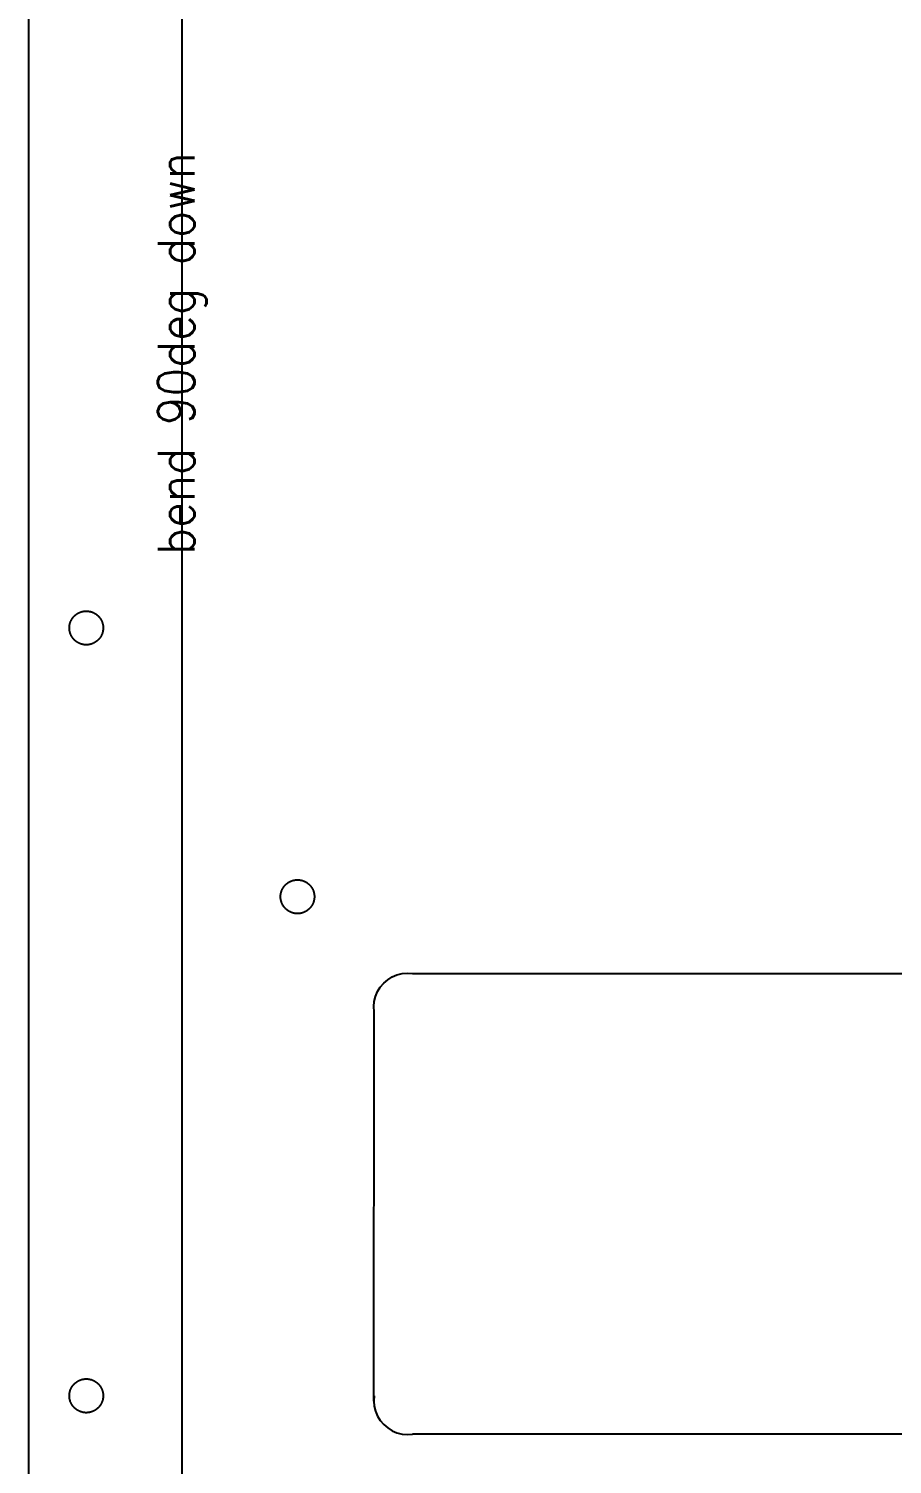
# Model space of a CAD drawing. Extents: x 313 to 538, y -9 to 739.
# Drawn here: x 312.5 to 425, y 364.9 to 551.9 of the extents above; entities that cross this region are included whole.
import ezdxf

# ---------------------------------------------------------------- set-up
doc = ezdxf.new("R2010")
doc.units = 0
doc.layers.get('0').update_dxf_attribs({"linetype": 'CONTINUOUS', "true_color": 0xffffff})
doc.layers.add('Layer0', color=7, linetype='CONTINUOUS', true_color=0xffffff)
doc.styles.add('textstyle3', font='')
doc.styles.get('textstyle3').set_extended_font_data('Standard')

msp = doc.modelspace()

# ---------------------------------------------------------------- linework, layer by layer
at = {"layer": 'Layer0'}
for p, q in [((332.53, 27.84), (332.53, 714.84)), ((312.53, 29.84), (312.53, 712.84)), ((318.09, 474.88), (318.11, 474.91)), ((318.11, 474.91), (318.13, 474.95)), ((318.13, 474.95), (318.15, 474.98)), ((318.15, 474.98), (318.17, 475.01)), ((318.17, 475.01), (318.19, 475.05)), ((318.19, 475.05), (318.21, 475.08)), ((318.21, 475.08), (318.23, 475.11)), ((318.23, 475.11), (318.25, 475.14)), ((318.25, 475.14), (318.28, 475.17)), ((318.28, 475.17), (318.3, 475.2)), ((318.3, 475.2), (318.32, 475.23)), ((318.32, 475.23), (318.35, 475.26)), ((318.35, 475.26), (318.37, 475.29)), ((318.37, 475.29), (318.4, 475.32)), ((318.4, 475.32), (318.42, 475.35)), ((318.42, 475.35), (318.45, 475.37)), ((318.45, 475.37), (318.48, 475.4)), ((318.48, 475.4), (318.51, 475.43)), ((318.51, 475.43), (318.53, 475.45)), ((318.53, 475.45), (318.56, 475.48)), ((318.56, 475.48), (318.59, 475.51)), ((318.59, 475.51), (318.62, 475.53)), ((318.62, 475.53), (318.65, 475.55)), ((318.65, 475.55), (318.68, 475.58)), ((318.68, 475.58), (318.71, 475.6)), ((318.71, 475.6), (318.74, 475.62)), ((318.74, 475.62), (318.77, 475.65)), ((318.77, 475.65), (318.8, 475.67)), ((318.8, 475.67), (318.84, 475.69)), ((318.84, 475.69), (318.87, 475.71)), ((318.87, 475.71), (318.9, 475.73)), ((318.9, 475.73), (318.93, 475.75)), ((318.93, 475.75), (318.97, 475.77)), ((318.97, 475.77), (319, 475.79)), ((319, 475.79), (319.04, 475.8)), ((319.04, 475.8), (319.07, 475.82)), ((319.07, 475.82), (319.11, 475.84)), ((319.11, 475.84), (319.14, 475.85)), ((319.14, 475.85), (319.18, 475.87)), ((319.18, 475.87), (319.21, 475.88)), ((319.21, 475.88), (319.25, 475.9)), ((319.25, 475.9), (319.28, 475.91)), ((319.28, 475.91), (319.32, 475.92)), ((319.32, 475.92), (319.36, 475.93)), ((319.36, 475.93), (319.39, 475.95)), ((319.39, 475.95), (319.43, 475.96)), ((319.43, 475.96), (319.47, 475.97)), ((319.47, 475.97), (319.5, 475.98)), ((319.5, 475.98), (319.54, 475.99)), ((319.54, 475.99), (319.58, 475.99)), ((319.58, 475.99), (319.62, 476)), ((319.62, 476), (319.65, 476.01)), ((319.65, 476.01), (319.69, 476.01)), ((319.69, 476.01), (319.73, 476.02)), ((319.73, 476.02), (319.77, 476.02)), ((319.77, 476.02), (319.81, 476.03)), ((319.81, 476.03), (319.84, 476.03)), ((319.84, 476.03), (319.88, 476.04)), ((319.88, 476.04), (319.92, 476.04)), ((319.92, 476.04), (319.96, 476.04)), ((319.96, 476.04), (320, 476.04)), ((320, 476.04), (320.04, 476.04)), ((320.04, 476.04), (320.07, 476.04)), ((320.07, 476.04), (320.11, 476.04)), ((320.11, 476.04), (320.15, 476.04)), ((320.15, 476.04), (320.19, 476.03)), ((320.19, 476.03), (320.23, 476.03)), ((320.23, 476.03), (320.27, 476.03)), ((320.27, 476.03), (320.3, 476.02)), ((320.3, 476.02), (320.34, 476.02)), ((320.34, 476.02), (320.38, 476.01)), ((320.38, 476.01), (320.42, 476)), ((320.42, 476), (320.46, 476)), ((320.46, 476), (320.49, 475.99)), ((320.49, 475.99), (320.53, 475.98)), ((320.53, 475.98), (320.57, 475.97)), ((320.57, 475.97), (320.6, 475.96)), ((320.6, 475.96), (320.64, 475.95)), ((320.64, 475.95), (320.68, 475.94)), ((320.68, 475.94), (320.72, 475.93)), ((320.72, 475.93), (320.75, 475.92)), ((320.75, 475.92), (320.79, 475.9)), ((320.79, 475.9), (320.82, 475.89)), ((320.82, 475.89), (320.86, 475.88)), ((320.86, 475.88), (320.89, 475.86)), ((320.89, 475.86), (320.93, 475.85)), ((320.93, 475.85), (320.96, 475.83)), ((320.96, 475.83), (321, 475.81)), ((321, 475.81), (321.03, 475.8)), ((321.03, 475.8), (321.07, 475.78)), ((321.07, 475.78), (321.1, 475.76)), ((321.1, 475.76), (321.13, 475.74)), ((321.13, 475.74), (321.17, 475.72)), ((321.17, 475.72), (321.2, 475.7)), ((321.2, 475.7), (321.23, 475.68)), ((321.23, 475.68), (321.26, 475.66)), ((321.26, 475.66), (321.3, 475.64)), ((321.3, 475.64), (321.33, 475.61)), ((321.33, 475.61), (321.36, 475.59)), ((321.36, 475.59), (321.39, 475.57)), ((321.39, 475.57), (321.42, 475.54)), ((321.42, 475.54), (321.45, 475.52)), ((321.45, 475.52), (321.48, 475.49)), ((321.48, 475.49), (321.51, 475.47)), ((321.51, 475.47), (321.53, 475.44)), ((321.53, 475.44), (321.56, 475.42)), ((321.56, 475.42), (321.59, 475.39)), ((321.59, 475.39), (321.62, 475.36)), ((321.62, 475.36), (321.64, 475.33)), ((321.64, 475.33), (321.67, 475.31)), ((321.67, 475.31), (321.69, 475.28)), ((321.69, 475.28), (321.72, 475.25)), ((321.72, 475.25), (321.74, 475.22)), ((321.74, 475.22), (321.77, 475.19)), ((321.77, 475.19), (321.79, 475.16)), ((321.79, 475.16), (321.81, 475.13)), ((321.81, 475.13), (321.83, 475.09)), ((321.83, 475.09), (321.86, 475.06)), ((321.86, 475.06), (321.88, 475.03)), ((321.88, 475.03), (321.9, 475)), ((321.9, 475), (321.92, 474.97)), ((321.92, 474.97), (321.94, 474.93)), ((321.94, 474.93), (321.96, 474.9)), ((321.96, 474.9), (321.97, 474.87)), ((317.83, 474), (317.84, 474.04)), ((317.83, 473.96), (317.83, 474)), ((317.83, 473.92), (317.83, 473.96)), ((317.83, 473.89), (317.83, 473.92)), ((317.83, 473.85), (317.83, 473.89)), ((317.83, 473.81), (317.83, 473.85)), ((317.83, 473.77), (317.83, 473.81)), ((317.83, 473.73), (317.83, 473.77)), ((317.83, 473.69), (317.83, 473.73)), ((317.84, 473.66), (317.83, 473.69)), ((317.84, 474.12), (317.85, 474.15)), ((317.84, 474.08), (317.84, 474.12)), ((317.84, 474.04), (317.84, 474.08)), ((317.84, 473.62), (317.84, 473.66)), ((317.84, 473.58), (317.84, 473.62)), ((317.85, 473.54), (317.84, 473.58)), ((317.85, 474.15), (317.86, 474.19)), ((317.85, 473.5), (317.85, 473.54)), ((317.86, 473.47), (317.85, 473.5)), ((317.86, 474.23), (317.87, 474.27)), ((317.86, 474.19), (317.86, 474.23)), ((317.87, 473.43), (317.86, 473.47)), ((317.87, 474.27), (317.88, 474.31)), ((317.87, 473.39), (317.87, 473.43)), ((317.88, 473.35), (317.87, 473.39)), ((317.88, 474.31), (317.89, 474.34)), ((317.89, 473.32), (317.88, 473.35)), ((317.89, 474.38), (317.9, 474.42)), ((317.89, 474.34), (317.89, 474.38)), ((317.9, 473.28), (317.89, 473.32)), ((317.9, 474.42), (317.91, 474.45)), ((317.91, 473.24), (317.9, 473.28)), ((317.91, 474.45), (317.93, 474.49)), ((317.92, 473.2), (317.91, 473.24)), ((317.93, 473.17), (317.92, 473.2)), ((317.93, 474.49), (317.94, 474.53)), ((317.94, 473.13), (317.93, 473.17)), ((317.94, 474.53), (317.95, 474.56)), ((317.96, 473.1), (317.94, 473.13)), ((317.95, 474.56), (317.96, 474.6)), ((317.96, 474.6), (317.98, 474.64)), ((317.97, 473.06), (317.96, 473.1)), ((317.98, 473.02), (317.97, 473.06)), ((317.98, 474.64), (317.99, 474.67)), ((318, 472.99), (317.98, 473.02)), ((317.99, 474.67), (318.01, 474.71)), ((318.01, 474.71), (318.02, 474.74)), ((318.02, 474.74), (318.04, 474.78)), ((318.04, 474.78), (318.05, 474.81)), ((318.05, 474.81), (318.07, 474.85)), ((318.07, 474.85), (318.09, 474.88)), ((321.97, 474.87), (321.99, 474.83)), ((321.99, 474.83), (322.01, 474.8)), ((322.01, 474.8), (322.02, 474.76)), ((322.02, 474.76), (322.04, 474.73)), ((322.04, 474.73), (322.06, 474.69)), ((322.06, 474.69), (322.07, 474.66)), ((322.08, 473.04), (322.06, 473.01)), ((322.07, 474.66), (322.08, 474.62)), ((322.08, 474.62), (322.1, 474.58)), ((322.09, 473.08), (322.08, 473.04)), ((322.1, 473.12), (322.09, 473.08)), ((322.1, 474.58), (322.11, 474.55)), ((322.12, 473.15), (322.1, 473.12)), ((322.11, 474.55), (322.12, 474.51)), ((322.12, 474.51), (322.13, 474.48)), ((322.13, 473.19), (322.12, 473.15)), ((322.13, 474.48), (322.14, 474.44)), ((322.14, 473.23), (322.13, 473.19)), ((322.14, 474.44), (322.15, 474.4)), ((322.15, 473.26), (322.14, 473.23)), ((322.15, 474.4), (322.16, 474.36)), ((322.16, 473.3), (322.15, 473.26)), ((322.16, 474.36), (322.17, 474.33)), ((322.17, 473.34), (322.16, 473.3)), ((322.17, 474.33), (322.18, 474.29)), ((322.18, 473.37), (322.17, 473.34)), ((322.18, 474.29), (322.19, 474.25)), ((322.19, 473.41), (322.18, 473.37)), ((322.19, 474.25), (322.2, 474.21)), ((322.2, 473.49), (322.19, 473.45)), ((322.19, 473.45), (322.19, 473.41)), ((322.2, 474.21), (322.2, 474.18)), ((322.2, 474.18), (322.21, 474.14)), ((322.21, 473.56), (322.2, 473.53)), ((322.2, 473.53), (322.2, 473.49)), ((322.21, 474.14), (322.21, 474.1)), ((322.21, 474.1), (322.22, 474.06)), ((322.22, 473.64), (322.21, 473.6)), ((322.21, 473.6), (322.21, 473.56)), ((322.22, 474.06), (322.22, 474.02)), ((322.22, 474.02), (322.22, 473.98)), ((322.22, 473.98), (322.22, 473.95)), ((322.22, 473.95), (322.23, 473.91)), ((322.23, 473.75), (322.22, 473.72)), ((322.22, 473.72), (322.22, 473.68)), ((322.22, 473.68), (322.22, 473.64)), ((322.23, 473.91), (322.23, 473.87)), ((322.23, 473.87), (322.23, 473.83)), ((322.23, 473.83), (322.23, 473.79)), ((322.23, 473.79), (322.23, 473.75)), ((318.01, 472.95), (318, 472.99)), ((318.03, 472.92), (318.01, 472.95)), ((318.05, 472.88), (318.03, 472.92)), ((318.06, 472.85), (318.05, 472.88)), ((318.08, 472.81), (318.06, 472.85)), ((318.1, 472.78), (318.08, 472.81)), ((318.12, 472.75), (318.1, 472.78)), ((318.14, 472.71), (318.12, 472.75)), ((318.16, 472.68), (318.14, 472.71)), ((318.18, 472.65), (318.16, 472.68)), ((318.2, 472.62), (318.18, 472.65)), ((318.22, 472.58), (318.2, 472.62)), ((318.24, 472.55), (318.22, 472.58)), ((318.27, 472.52), (318.24, 472.55)), ((318.29, 472.49), (318.27, 472.52)), ((318.31, 472.46), (318.29, 472.49)), ((318.34, 472.43), (318.31, 472.46)), ((318.36, 472.4), (318.34, 472.43)), ((318.39, 472.37), (318.36, 472.4)), ((318.41, 472.35), (318.39, 472.37)), ((318.44, 472.32), (318.41, 472.35)), ((318.47, 472.29), (318.44, 472.32)), ((318.49, 472.26), (318.47, 472.29)), ((318.52, 472.24), (318.49, 472.26)), ((318.55, 472.21), (318.52, 472.24)), ((318.58, 472.18), (318.55, 472.21)), ((318.61, 472.16), (318.58, 472.18)), ((318.64, 472.14), (318.61, 472.16)), ((318.67, 472.11), (318.64, 472.14)), ((318.7, 472.09), (318.67, 472.11)), ((318.73, 472.06), (318.7, 472.09)), ((318.76, 472.04), (318.73, 472.06)), ((318.79, 472.02), (318.76, 472.04)), ((318.82, 472), (318.79, 472.02)), ((318.85, 471.98), (318.82, 472)), ((318.89, 471.96), (318.85, 471.98)), ((318.92, 471.94), (318.89, 471.96)), ((318.95, 471.92), (318.92, 471.94)), ((318.99, 471.9), (318.95, 471.92)), ((319.02, 471.88), (318.99, 471.9)), ((319.06, 471.87), (319.02, 471.88)), ((319.09, 471.85), (319.06, 471.87)), ((319.13, 471.83), (319.09, 471.85)), ((319.16, 471.82), (319.13, 471.83)), ((319.2, 471.8), (319.16, 471.82)), ((319.23, 471.79), (319.2, 471.8)), ((319.27, 471.78), (319.23, 471.79)), ((319.3, 471.76), (319.27, 471.78)), ((319.34, 471.75), (319.3, 471.76)), ((319.38, 471.74), (319.34, 471.75)), ((319.41, 471.73), (319.38, 471.74)), ((319.45, 471.72), (319.41, 471.73)), ((319.49, 471.71), (319.45, 471.72)), ((319.52, 471.7), (319.49, 471.71)), ((319.56, 471.69), (319.52, 471.7)), ((319.6, 471.68), (319.56, 471.69)), ((319.64, 471.67), (319.6, 471.68)), ((319.68, 471.67), (319.64, 471.67)), ((319.71, 471.66), (319.68, 471.67)), ((319.75, 471.66), (319.71, 471.66)), ((319.79, 471.65), (319.75, 471.66)), ((319.83, 471.65), (319.79, 471.65)), ((319.87, 471.65), (319.83, 471.65)), ((319.9, 471.64), (319.87, 471.65)), ((319.94, 471.64), (319.9, 471.64)), ((319.98, 471.64), (319.94, 471.64)), ((320.02, 471.64), (319.98, 471.64)), ((320.06, 471.64), (320.02, 471.64)), ((320.1, 471.64), (320.06, 471.64)), ((320.13, 471.64), (320.1, 471.64)), ((320.17, 471.64), (320.13, 471.64)), ((320.21, 471.65), (320.17, 471.64)), ((320.25, 471.65), (320.21, 471.65)), ((320.29, 471.66), (320.25, 471.65)), ((320.33, 471.66), (320.29, 471.66)), ((320.36, 471.67), (320.33, 471.66)), ((320.4, 471.67), (320.36, 471.67)), ((320.44, 471.68), (320.4, 471.67)), ((320.48, 471.69), (320.44, 471.68)), ((320.51, 471.69), (320.48, 471.69)), ((320.55, 471.7), (320.51, 471.69)), ((320.59, 471.71), (320.55, 471.7)), ((320.63, 471.72), (320.59, 471.71)), ((320.66, 471.73), (320.63, 471.72)), ((320.7, 471.74), (320.66, 471.73)), ((320.74, 471.76), (320.7, 471.74)), ((320.77, 471.77), (320.74, 471.76)), ((320.81, 471.78), (320.77, 471.77)), ((320.84, 471.8), (320.81, 471.78)), ((320.88, 471.81), (320.84, 471.8)), ((320.91, 471.83), (320.88, 471.81)), ((320.95, 471.84), (320.91, 471.83)), ((320.98, 471.86), (320.95, 471.84)), ((321.02, 471.88), (320.98, 471.86)), ((321.05, 471.89), (321.02, 471.88)), ((321.09, 471.91), (321.05, 471.89)), ((321.12, 471.93), (321.09, 471.91)), ((321.15, 471.95), (321.12, 471.93)), ((321.19, 471.97), (321.15, 471.95)), ((321.22, 471.99), (321.19, 471.97)), ((321.25, 472.01), (321.22, 471.99)), ((321.28, 472.03), (321.25, 472.01)), ((321.31, 472.06), (321.28, 472.03)), ((321.34, 472.08), (321.31, 472.06)), ((321.38, 472.1), (321.34, 472.08)), ((321.41, 472.12), (321.38, 472.1)), ((321.44, 472.15), (321.41, 472.12)), ((321.46, 472.17), (321.44, 472.15)), ((321.49, 472.2), (321.46, 472.17)), ((321.52, 472.23), (321.49, 472.2)), ((321.55, 472.25), (321.52, 472.23)), ((321.58, 472.28), (321.55, 472.25)), ((321.6, 472.31), (321.58, 472.28)), ((321.63, 472.33), (321.6, 472.31)), ((321.66, 472.36), (321.63, 472.33)), ((321.68, 472.39), (321.66, 472.36)), ((321.71, 472.42), (321.68, 472.39)), ((321.73, 472.45), (321.71, 472.42)), ((321.76, 472.48), (321.73, 472.45)), ((321.78, 472.51), (321.76, 472.48)), ((321.8, 472.54), (321.78, 472.51)), ((321.82, 472.57), (321.8, 472.54)), ((321.85, 472.6), (321.82, 472.57)), ((321.87, 472.63), (321.85, 472.6)), ((321.89, 472.67), (321.87, 472.63)), ((321.91, 472.7), (321.89, 472.67)), ((321.93, 472.73), (321.91, 472.7)), ((321.95, 472.77), (321.93, 472.73)), ((321.97, 472.8), (321.95, 472.77)), ((321.98, 472.83), (321.97, 472.8)), ((322, 472.87), (321.98, 472.83)), ((322.02, 472.9), (322, 472.87)), ((322.03, 472.94), (322.02, 472.9)), ((322.05, 472.97), (322.03, 472.94)), ((322.06, 473.01), (322.05, 472.97)), ((345.4, 439.33), (345.41, 439.37)), ((345.41, 439.37), (345.42, 439.41)), ((345.42, 439.41), (345.43, 439.45)), ((345.43, 439.45), (345.44, 439.48)), ((345.44, 439.48), (345.45, 439.52)), ((345.45, 439.52), (345.46, 439.56)), ((345.46, 439.56), (345.47, 439.59)), ((345.47, 439.59), (345.49, 439.63)), ((345.49, 439.63), (345.5, 439.66)), ((345.5, 439.66), (345.52, 439.7)), ((345.52, 439.7), (345.53, 439.73)), ((345.53, 439.73), (345.55, 439.77)), ((345.55, 439.77), (345.56, 439.8)), ((345.56, 439.8), (345.58, 439.84)), ((345.58, 439.84), (345.6, 439.87)), ((345.6, 439.87), (345.62, 439.91)), ((345.62, 439.91), (345.64, 439.94)), ((345.64, 439.94), (345.65, 439.97)), ((345.65, 439.97), (345.67, 440.01)), ((345.67, 440.01), (345.7, 440.04)), ((345.7, 440.04), (345.72, 440.07)), ((345.72, 440.07), (345.74, 440.1)), ((345.74, 440.1), (345.76, 440.13)), ((345.76, 440.13), (345.78, 440.16)), ((345.78, 440.16), (345.81, 440.19)), ((345.81, 440.19), (345.83, 440.22)), ((345.83, 440.22), (345.86, 440.25)), ((345.86, 440.25), (345.88, 440.28)), ((345.88, 440.28), (345.91, 440.31)), ((345.91, 440.31), (345.93, 440.34)), ((345.93, 440.34), (345.96, 440.37)), ((345.96, 440.37), (345.98, 440.4)), ((345.98, 440.4), (346.01, 440.42)), ((346.01, 440.42), (346.04, 440.45)), ((346.04, 440.45), (346.07, 440.47)), ((346.07, 440.47), (346.1, 440.5)), ((346.1, 440.5), (346.13, 440.53)), ((346.13, 440.53), (346.16, 440.55)), ((346.16, 440.55), (346.19, 440.57)), ((346.19, 440.57), (346.22, 440.6)), ((346.22, 440.6), (346.25, 440.62)), ((346.25, 440.62), (346.28, 440.64)), ((346.28, 440.64), (346.31, 440.66)), ((346.31, 440.66), (346.34, 440.68)), ((346.34, 440.68), (346.37, 440.71)), ((346.37, 440.71), (346.41, 440.73)), ((346.41, 440.73), (346.44, 440.75)), ((346.44, 440.75), (346.47, 440.76)), ((346.47, 440.76), (346.51, 440.78)), ((346.51, 440.78), (346.54, 440.8)), ((346.54, 440.8), (346.58, 440.82)), ((346.58, 440.82), (346.61, 440.83)), ((346.61, 440.83), (346.65, 440.85)), ((346.65, 440.85), (346.68, 440.86)), ((346.68, 440.86), (346.72, 440.88)), ((346.72, 440.88), (346.75, 440.89)), ((346.75, 440.89), (346.79, 440.91)), ((346.79, 440.91), (346.82, 440.92)), ((346.82, 440.92), (346.86, 440.93)), ((346.86, 440.93), (346.9, 440.94)), ((346.9, 440.94), (346.93, 440.95)), ((346.93, 440.95), (346.97, 440.96)), ((346.97, 440.96), (347.01, 440.97)), ((347.01, 440.97), (347.05, 440.98)), ((347.05, 440.98), (347.08, 440.99)), ((347.08, 440.99), (347.12, 441)), ((347.12, 441), (347.16, 441.01)), ((347.16, 441.01), (347.2, 441.01)), ((347.2, 441.01), (347.23, 441.02)), ((347.23, 441.02), (347.27, 441.02)), ((347.27, 441.02), (347.31, 441.03)), ((347.31, 441.03), (347.35, 441.03)), ((347.35, 441.03), (347.39, 441.03)), ((347.39, 441.03), (347.43, 441.04)), ((347.43, 441.04), (347.46, 441.04)), ((347.46, 441.04), (347.5, 441.04)), ((347.5, 441.04), (347.54, 441.04)), ((347.54, 441.04), (347.58, 441.04)), ((347.58, 441.04), (347.62, 441.04)), ((347.62, 441.04), (347.66, 441.04)), ((347.66, 441.04), (347.69, 441.03)), ((347.69, 441.03), (347.73, 441.03)), ((347.73, 441.03), (347.77, 441.03)), ((347.77, 441.03), (347.81, 441.02)), ((347.81, 441.02), (347.85, 441.02)), ((347.85, 441.02), (347.88, 441.01)), ((347.88, 441.01), (347.92, 441.01)), ((347.92, 441.01), (347.96, 441)), ((347.96, 441), (348, 440.99)), ((348, 440.99), (348.04, 440.98)), ((348.04, 440.98), (348.07, 440.97)), ((348.07, 440.97), (348.11, 440.96)), ((348.11, 440.96), (348.15, 440.95)), ((348.15, 440.95), (348.18, 440.94)), ((348.18, 440.94), (348.22, 440.93)), ((348.22, 440.93), (348.26, 440.92)), ((348.26, 440.92), (348.29, 440.91)), ((348.29, 440.91), (348.33, 440.89)), ((348.33, 440.89), (348.36, 440.88)), ((348.36, 440.88), (348.4, 440.86)), ((348.4, 440.86), (348.44, 440.85)), ((348.44, 440.85), (348.47, 440.83)), ((348.47, 440.83), (348.5, 440.82)), ((348.5, 440.82), (348.54, 440.8)), ((348.54, 440.8), (348.57, 440.78)), ((348.57, 440.78), (348.61, 440.76)), ((348.61, 440.76), (348.64, 440.75)), ((348.64, 440.75), (348.67, 440.73)), ((348.67, 440.73), (348.71, 440.71)), ((348.71, 440.71), (348.74, 440.68)), ((348.74, 440.68), (348.77, 440.66)), ((348.77, 440.66), (348.8, 440.64)), ((348.8, 440.64), (348.83, 440.62)), ((348.83, 440.62), (348.86, 440.6)), ((348.86, 440.6), (348.89, 440.57)), ((348.89, 440.57), (348.92, 440.55)), ((348.92, 440.55), (348.95, 440.53)), ((348.95, 440.53), (348.98, 440.5)), ((348.98, 440.5), (349.01, 440.47)), ((349.01, 440.47), (349.04, 440.45)), ((349.04, 440.45), (349.07, 440.42)), ((349.07, 440.42), (349.1, 440.4)), ((349.1, 440.4), (349.12, 440.37)), ((349.12, 440.37), (349.15, 440.34)), ((349.15, 440.34), (349.18, 440.31)), ((349.18, 440.31), (349.2, 440.28)), ((349.2, 440.28), (349.23, 440.25)), ((349.23, 440.25), (349.25, 440.22)), ((349.25, 440.22), (349.27, 440.19)), ((349.27, 440.19), (349.3, 440.16)), ((349.3, 440.16), (349.32, 440.13)), ((349.32, 440.13), (349.34, 440.1)), ((349.34, 440.1), (349.36, 440.07)), ((349.36, 440.07), (349.39, 440.04)), ((349.39, 440.04), (349.41, 440.01)), ((349.41, 440.01), (349.43, 439.97)), ((349.43, 439.97), (349.45, 439.94)), ((349.45, 439.94), (349.46, 439.91)), ((349.46, 439.91), (349.48, 439.87)), ((349.48, 439.87), (349.5, 439.84)), ((349.5, 439.84), (349.52, 439.8)), ((349.52, 439.8), (349.53, 439.77)), ((349.53, 439.77), (349.55, 439.73)), ((349.55, 439.73), (349.57, 439.7)), ((349.57, 439.7), (349.58, 439.66)), ((349.58, 439.66), (349.59, 439.63)), ((349.59, 439.63), (349.61, 439.59)), ((349.61, 439.59), (349.62, 439.56)), ((349.62, 439.56), (349.63, 439.52)), ((349.63, 439.52), (349.64, 439.48)), ((349.64, 439.48), (349.66, 439.45)), ((349.66, 439.45), (349.67, 439.41)), ((349.67, 439.41), (349.68, 439.37)), ((349.68, 439.37), (349.68, 439.33)), ((345.34, 438.95), (345.35, 438.99)), ((345.34, 438.92), (345.34, 438.95)), ((345.34, 438.88), (345.34, 438.92)), ((345.34, 438.84), (345.34, 438.88)), ((345.34, 438.8), (345.34, 438.84)), ((345.34, 438.76), (345.34, 438.8)), ((345.34, 438.72), (345.34, 438.76)), ((345.35, 438.69), (345.34, 438.72)), ((345.35, 439.07), (345.36, 439.11)), ((345.35, 439.03), (345.35, 439.07)), ((345.35, 438.99), (345.35, 439.03)), ((345.35, 438.65), (345.35, 438.69)), ((345.35, 438.61), (345.35, 438.65)), ((345.36, 438.57), (345.35, 438.61)), ((345.36, 439.15), (345.37, 439.18)), ((345.36, 439.11), (345.36, 439.15)), ((345.36, 438.53), (345.36, 438.57)), ((345.37, 438.5), (345.36, 438.53)), ((345.37, 439.22), (345.38, 439.26)), ((345.37, 439.18), (345.37, 439.22)), ((345.37, 438.46), (345.37, 438.5)), ((345.38, 438.42), (345.37, 438.46)), ((345.38, 439.26), (345.39, 439.3)), ((345.39, 438.38), (345.38, 438.42)), ((345.39, 439.3), (345.4, 439.33)), ((345.4, 438.34), (345.39, 438.38)), ((345.41, 438.31), (345.4, 438.34)), ((345.42, 438.27), (345.41, 438.31)), ((345.43, 438.23), (345.42, 438.27)), ((345.44, 438.2), (345.43, 438.23)), ((345.45, 438.16), (345.44, 438.2)), ((345.46, 438.12), (345.45, 438.16)), ((345.47, 438.09), (345.46, 438.12)), ((345.49, 438.05), (345.47, 438.09)), ((345.5, 438.02), (345.49, 438.05)), ((345.52, 437.98), (345.5, 438.02)), ((345.53, 437.95), (345.52, 437.98)), ((345.55, 437.91), (345.53, 437.95)), ((345.56, 437.88), (345.55, 437.91)), ((345.58, 437.84), (345.56, 437.88)), ((345.6, 437.81), (345.58, 437.84)), ((345.62, 437.77), (345.6, 437.81)), ((345.64, 437.74), (345.62, 437.77)), ((345.65, 437.71), (345.64, 437.74)), ((345.67, 437.67), (345.65, 437.71)), ((345.7, 437.64), (345.67, 437.67)), ((345.72, 437.61), (345.7, 437.64)), ((345.74, 437.58), (345.72, 437.61)), ((345.76, 437.55), (345.74, 437.58)), ((345.78, 437.52), (345.76, 437.55)), ((345.81, 437.49), (345.78, 437.52)), ((349.3, 437.52), (349.27, 437.49)), ((349.32, 437.55), (349.3, 437.52)), ((349.34, 437.58), (349.32, 437.55)), ((349.36, 437.61), (349.34, 437.58)), ((349.39, 437.64), (349.36, 437.61)), ((349.41, 437.67), (349.39, 437.64)), ((349.43, 437.71), (349.41, 437.67)), ((349.45, 437.74), (349.43, 437.71)), ((349.46, 437.77), (349.45, 437.74)), ((349.48, 437.81), (349.46, 437.77)), ((349.5, 437.84), (349.48, 437.81)), ((349.52, 437.88), (349.5, 437.84)), ((349.53, 437.91), (349.52, 437.88)), ((349.55, 437.95), (349.53, 437.91)), ((349.57, 437.98), (349.55, 437.95)), ((349.58, 438.02), (349.57, 437.98)), ((349.59, 438.05), (349.58, 438.02)), ((349.61, 438.09), (349.59, 438.05)), ((349.62, 438.12), (349.61, 438.09)), ((349.63, 438.16), (349.62, 438.12)), ((349.64, 438.2), (349.63, 438.16)), ((349.66, 438.23), (349.64, 438.2)), ((349.67, 438.27), (349.66, 438.23)), ((349.68, 438.31), (349.67, 438.27)), ((349.68, 439.33), (349.69, 439.3)), ((349.69, 438.38), (349.68, 438.34)), ((349.68, 438.34), (349.68, 438.31)), ((349.69, 439.3), (349.7, 439.26)), ((349.7, 438.42), (349.69, 438.38)), ((349.7, 439.26), (349.71, 439.22)), ((349.71, 438.46), (349.7, 438.42)), ((349.71, 439.22), (349.71, 439.18)), ((349.71, 439.18), (349.72, 439.15)), ((349.72, 438.53), (349.71, 438.5)), ((349.71, 438.5), (349.71, 438.46)), ((349.72, 439.15), (349.72, 439.11)), ((349.72, 439.11), (349.73, 439.07)), ((349.73, 438.61), (349.72, 438.57)), ((349.72, 438.57), (349.72, 438.53)), ((349.73, 439.07), (349.73, 439.03)), ((349.73, 439.03), (349.74, 438.99)), ((349.74, 438.69), (349.73, 438.65)), ((349.73, 438.65), (349.73, 438.61)), ((349.74, 438.99), (349.74, 438.95)), ((349.74, 438.95), (349.74, 438.92)), ((349.74, 438.92), (349.74, 438.88)), ((349.74, 438.88), (349.74, 438.84)), ((349.74, 438.84), (349.74, 438.8)), ((349.74, 438.8), (349.74, 438.76)), ((349.74, 438.76), (349.74, 438.72)), ((349.74, 438.72), (349.74, 438.69)), ((345.83, 437.46), (345.81, 437.49)), ((345.86, 437.43), (345.83, 437.46)), ((345.88, 437.4), (345.86, 437.43)), ((345.91, 437.37), (345.88, 437.4)), ((345.93, 437.34), (345.91, 437.37)), ((345.96, 437.31), (345.93, 437.34)), ((345.98, 437.28), (345.96, 437.31)), ((346.01, 437.26), (345.98, 437.28)), ((346.04, 437.23), (346.01, 437.26)), ((346.07, 437.2), (346.04, 437.23)), ((346.1, 437.18), (346.07, 437.2)), ((346.13, 437.15), (346.1, 437.18)), ((346.16, 437.13), (346.13, 437.15)), ((346.19, 437.11), (346.16, 437.13)), ((346.22, 437.08), (346.19, 437.11)), ((346.25, 437.06), (346.22, 437.08)), ((346.28, 437.04), (346.25, 437.06)), ((346.31, 437.02), (346.28, 437.04)), ((346.34, 436.99), (346.31, 437.02)), ((346.37, 436.97), (346.34, 436.99)), ((346.41, 436.95), (346.37, 436.97)), ((346.44, 436.93), (346.41, 436.95)), ((346.47, 436.92), (346.44, 436.93)), ((346.51, 436.9), (346.47, 436.92)), ((346.54, 436.88), (346.51, 436.9)), ((346.58, 436.86), (346.54, 436.88)), ((346.61, 436.85), (346.58, 436.86)), ((346.65, 436.83), (346.61, 436.85)), ((346.68, 436.81), (346.65, 436.83)), ((346.72, 436.8), (346.68, 436.81)), ((346.75, 436.79), (346.72, 436.8)), ((346.79, 436.77), (346.75, 436.79)), ((346.82, 436.76), (346.79, 436.77)), ((346.86, 436.75), (346.82, 436.76)), ((346.9, 436.74), (346.86, 436.75)), ((346.93, 436.73), (346.9, 436.74)), ((346.97, 436.71), (346.93, 436.73)), ((347.01, 436.71), (346.97, 436.71)), ((347.05, 436.7), (347.01, 436.71)), ((347.08, 436.69), (347.05, 436.7)), ((347.12, 436.68), (347.08, 436.69)), ((347.16, 436.67), (347.12, 436.68)), ((347.2, 436.67), (347.16, 436.67)), ((347.23, 436.66), (347.2, 436.67)), ((347.27, 436.66), (347.23, 436.66)), ((347.31, 436.65), (347.27, 436.66)), ((347.35, 436.65), (347.31, 436.65)), ((347.39, 436.65), (347.35, 436.65)), ((347.43, 436.64), (347.39, 436.65)), ((347.46, 436.64), (347.43, 436.64)), ((347.5, 436.64), (347.46, 436.64)), ((347.54, 436.64), (347.5, 436.64)), ((347.58, 436.64), (347.54, 436.64)), ((347.62, 436.64), (347.58, 436.64)), ((347.66, 436.64), (347.62, 436.64)), ((347.69, 436.65), (347.66, 436.64)), ((347.73, 436.65), (347.69, 436.65)), ((347.77, 436.65), (347.73, 436.65)), ((347.81, 436.66), (347.77, 436.65)), ((347.85, 436.66), (347.81, 436.66)), ((347.88, 436.67), (347.85, 436.66)), ((347.92, 436.67), (347.88, 436.67)), ((347.96, 436.68), (347.92, 436.67)), ((348, 436.69), (347.96, 436.68)), ((348.04, 436.7), (348, 436.69)), ((348.07, 436.71), (348.04, 436.7)), ((348.11, 436.71), (348.07, 436.71)), ((348.15, 436.73), (348.11, 436.71)), ((348.18, 436.74), (348.15, 436.73)), ((348.22, 436.75), (348.18, 436.74)), ((348.26, 436.76), (348.22, 436.75)), ((348.29, 436.77), (348.26, 436.76)), ((348.33, 436.79), (348.29, 436.77)), ((348.36, 436.8), (348.33, 436.79)), ((348.4, 436.81), (348.36, 436.8)), ((348.44, 436.83), (348.4, 436.81)), ((348.47, 436.85), (348.44, 436.83)), ((348.5, 436.86), (348.47, 436.85)), ((348.54, 436.88), (348.5, 436.86)), ((348.57, 436.9), (348.54, 436.88)), ((348.61, 436.92), (348.57, 436.9)), ((348.64, 436.93), (348.61, 436.92)), ((348.67, 436.95), (348.64, 436.93)), ((348.71, 436.97), (348.67, 436.95)), ((348.74, 436.99), (348.71, 436.97)), ((348.77, 437.02), (348.74, 436.99)), ((348.8, 437.04), (348.77, 437.02)), ((348.83, 437.06), (348.8, 437.04)), ((348.86, 437.08), (348.83, 437.06)), ((348.89, 437.11), (348.86, 437.08)), ((348.92, 437.13), (348.89, 437.11)), ((348.95, 437.15), (348.92, 437.13)), ((348.98, 437.18), (348.95, 437.15)), ((349.01, 437.2), (348.98, 437.18)), ((349.04, 437.23), (349.01, 437.2)), ((349.07, 437.26), (349.04, 437.23)), ((349.1, 437.28), (349.07, 437.26)), ((349.12, 437.31), (349.1, 437.28)), ((349.15, 437.34), (349.12, 437.31)), ((349.18, 437.37), (349.15, 437.34)), ((349.2, 437.4), (349.18, 437.37)), ((349.23, 437.43), (349.2, 437.4)), ((349.25, 437.46), (349.23, 437.43)), ((349.27, 437.49), (349.25, 437.46)), ((359.3, 428.03), (359.88, 428.39)), ((359.88, 428.39), (360.5, 428.66)), ((360.5, 428.66), (361.17, 428.82)), ((361.17, 428.82), (361.85, 428.88)), ((361.85, 428.88), (362.53, 428.84)), ((362.53, 428.84), (487.53, 428.84)), ((357.71, 425.86), (357.97, 426.49)), ((357.97, 426.49), (358.33, 427.07)), ((358.33, 427.07), (358.78, 427.59)), ((358.78, 427.59), (359.3, 428.03)), ((357.48, 424.52), (357.54, 425.2)), ((357.53, 423.84), (357.48, 424.52)), ((357.54, 425.2), (357.71, 425.86)), ((357.48, 373.16), (357.53, 423.84)), ((319.01, 375.79), (319.05, 375.81)), ((319.05, 375.81), (319.08, 375.83)), ((319.08, 375.83), (319.11, 375.84)), ((319.11, 375.84), (319.15, 375.86)), ((319.15, 375.86), (319.19, 375.87)), ((319.19, 375.87), (319.22, 375.89)), ((319.22, 375.89), (319.26, 375.9)), ((319.26, 375.9), (319.29, 375.91)), ((319.29, 375.91), (319.33, 375.93)), ((319.33, 375.93), (319.37, 375.94)), ((319.37, 375.94), (319.4, 375.95)), ((319.4, 375.95), (319.44, 375.96)), ((319.44, 375.96), (319.48, 375.97)), ((319.48, 375.97), (319.51, 375.98)), ((319.51, 375.98), (319.55, 375.99)), ((319.55, 375.99), (319.59, 376)), ((319.59, 376), (319.63, 376)), ((319.63, 376), (319.66, 376.01)), ((319.66, 376.01), (319.7, 376.02)), ((319.7, 376.02), (319.74, 376.02)), ((319.74, 376.02), (319.78, 376.03)), ((319.78, 376.03), (319.82, 376.03)), ((319.82, 376.03), (319.85, 376.03)), ((319.85, 376.03), (319.89, 376.04)), ((319.89, 376.04), (319.93, 376.04)), ((319.93, 376.04), (319.97, 376.04)), ((319.97, 376.04), (320.01, 376.04)), ((320.01, 376.04), (320.05, 376.04)), ((320.05, 376.04), (320.08, 376.04)), ((320.08, 376.04), (320.12, 376.04)), ((320.12, 376.04), (320.16, 376.04)), ((320.16, 376.04), (320.2, 376.03)), ((320.2, 376.03), (320.24, 376.03)), ((320.24, 376.03), (320.28, 376.03)), ((320.28, 376.03), (320.31, 376.02)), ((320.31, 376.02), (320.35, 376.02)), ((320.35, 376.02), (320.39, 376.01)), ((320.39, 376.01), (320.43, 376)), ((320.43, 376), (320.47, 376)), ((320.47, 376), (320.5, 375.99)), ((320.5, 375.99), (320.54, 375.98)), ((320.54, 375.98), (320.58, 375.97)), ((320.58, 375.97), (320.61, 375.96)), ((320.61, 375.96), (320.65, 375.95)), ((320.65, 375.95), (320.69, 375.94)), ((320.69, 375.94), (320.73, 375.93)), ((320.73, 375.93), (320.76, 375.91)), ((320.76, 375.91), (320.8, 375.9)), ((320.8, 375.9), (320.83, 375.89)), ((320.83, 375.89), (320.87, 375.87)), ((320.87, 375.87), (320.9, 375.86)), ((320.9, 375.86), (320.94, 375.84)), ((320.94, 375.84), (320.97, 375.83)), ((320.97, 375.83), (321.01, 375.81)), ((321.01, 375.81), (321.04, 375.79)), ((317.83, 374.01), (317.84, 374.05)), ((317.83, 373.97), (317.83, 374.01)), ((317.83, 373.94), (317.83, 373.97)), ((317.83, 373.9), (317.83, 373.94)), ((317.84, 374.09), (317.85, 374.13)), ((317.84, 374.05), (317.84, 374.09)), ((317.85, 374.16), (317.86, 374.2)), ((317.85, 374.13), (317.85, 374.16)), ((317.86, 374.24), (317.87, 374.28)), ((317.86, 374.2), (317.86, 374.24)), ((317.87, 374.28), (317.88, 374.32)), ((317.88, 374.32), (317.89, 374.35)), ((317.89, 374.35), (317.9, 374.39)), ((317.9, 374.39), (317.91, 374.43)), ((317.91, 374.43), (317.92, 374.46)), ((317.92, 374.46), (317.93, 374.5)), ((317.93, 374.5), (317.94, 374.54)), ((317.94, 374.54), (317.95, 374.57)), ((317.95, 374.57), (317.97, 374.61)), ((317.97, 374.61), (317.98, 374.65)), ((317.98, 374.65), (317.99, 374.68)), ((317.99, 374.68), (318.01, 374.72)), ((318.01, 374.72), (318.03, 374.75)), ((318.03, 374.75), (318.04, 374.79)), ((318.04, 374.79), (318.06, 374.82)), ((318.06, 374.82), (318.08, 374.86)), ((318.08, 374.86), (318.09, 374.89)), ((318.09, 374.89), (318.11, 374.92)), ((318.11, 374.92), (318.13, 374.96)), ((318.13, 374.96), (318.15, 374.99)), ((318.15, 374.99), (318.17, 375.02)), ((318.17, 375.02), (318.19, 375.05)), ((318.19, 375.05), (318.21, 375.09)), ((318.21, 375.09), (318.24, 375.12)), ((318.24, 375.12), (318.26, 375.15)), ((318.26, 375.15), (318.28, 375.18)), ((318.28, 375.18), (318.31, 375.21)), ((318.31, 375.21), (318.33, 375.24)), ((318.33, 375.24), (318.35, 375.27)), ((318.35, 375.27), (318.38, 375.3)), ((318.38, 375.3), (318.41, 375.33)), ((318.41, 375.33), (318.43, 375.35)), ((318.43, 375.35), (318.46, 375.38)), ((318.46, 375.38), (318.49, 375.41)), ((318.49, 375.41), (318.51, 375.44)), ((318.51, 375.44), (318.54, 375.46)), ((318.54, 375.46), (318.57, 375.49)), ((318.57, 375.49), (318.6, 375.51)), ((318.6, 375.51), (318.63, 375.54)), ((318.63, 375.54), (318.66, 375.56)), ((318.66, 375.56), (318.69, 375.58)), ((318.69, 375.58), (318.72, 375.61)), ((318.72, 375.61), (318.75, 375.63)), ((318.75, 375.63), (318.78, 375.65)), ((318.78, 375.65), (318.81, 375.67)), ((318.81, 375.67), (318.84, 375.7)), ((318.84, 375.7), (318.88, 375.72)), ((318.88, 375.72), (318.91, 375.74)), ((318.91, 375.74), (318.94, 375.75)), ((318.94, 375.75), (318.98, 375.77)), ((318.98, 375.77), (319.01, 375.79)), ((321.04, 375.79), (321.08, 375.77)), ((321.08, 375.77), (321.11, 375.75)), ((321.11, 375.75), (321.14, 375.74)), ((321.14, 375.74), (321.18, 375.72)), ((321.18, 375.72), (321.21, 375.7)), ((321.21, 375.7), (321.24, 375.67)), ((321.24, 375.67), (321.27, 375.65)), ((321.27, 375.65), (321.3, 375.63)), ((321.3, 375.63), (321.34, 375.61)), ((321.34, 375.61), (321.37, 375.59)), ((321.37, 375.59), (321.4, 375.56)), ((321.4, 375.56), (321.43, 375.54)), ((321.43, 375.54), (321.46, 375.51)), ((321.46, 375.51), (321.48, 375.49)), ((321.48, 375.49), (321.51, 375.46)), ((321.51, 375.46), (321.54, 375.44)), ((321.54, 375.44), (321.57, 375.41)), ((321.57, 375.41), (321.6, 375.38)), ((321.6, 375.38), (321.62, 375.35)), ((321.62, 375.35), (321.65, 375.33)), ((321.65, 375.33), (321.67, 375.3)), ((321.67, 375.3), (321.7, 375.27)), ((321.7, 375.27), (321.72, 375.24)), ((321.72, 375.24), (321.75, 375.21)), ((321.75, 375.21), (321.77, 375.18)), ((321.77, 375.18), (321.8, 375.15)), ((321.8, 375.15), (321.82, 375.12)), ((321.82, 375.12), (321.84, 375.09)), ((321.84, 375.09), (321.86, 375.05)), ((321.86, 375.05), (321.88, 375.02)), ((321.88, 375.02), (321.9, 374.99)), ((321.9, 374.99), (321.92, 374.96)), ((321.92, 374.96), (321.94, 374.92)), ((321.94, 374.92), (321.96, 374.89)), ((321.96, 374.89), (321.98, 374.86)), ((321.98, 374.86), (322, 374.82)), ((322, 374.82), (322.01, 374.79)), ((322.01, 374.79), (322.03, 374.75)), ((322.03, 374.75), (322.04, 374.72)), ((322.04, 374.72), (322.06, 374.68)), ((322.06, 374.68), (322.07, 374.65)), ((322.07, 374.65), (322.09, 374.61)), ((322.09, 374.61), (322.1, 374.57)), ((322.1, 374.57), (322.11, 374.54)), ((322.11, 374.54), (322.13, 374.5)), ((322.13, 374.5), (322.14, 374.47)), ((322.14, 374.47), (322.15, 374.43)), ((322.15, 374.43), (322.16, 374.39)), ((322.16, 374.39), (322.17, 374.35)), ((322.17, 374.35), (322.18, 374.32)), ((322.18, 374.32), (322.18, 374.28)), ((322.18, 374.28), (322.19, 374.24)), ((322.19, 374.24), (322.2, 374.2)), ((322.2, 374.2), (322.2, 374.17)), ((322.2, 374.17), (322.21, 374.13)), ((322.21, 374.13), (322.21, 374.09)), ((322.21, 374.09), (322.22, 374.05)), ((322.22, 374.05), (322.22, 374.01)), ((322.22, 374.01), (322.22, 373.97)), ((322.22, 373.97), (322.23, 373.94)), ((322.23, 373.94), (322.23, 373.9)), ((317.83, 373.86), (317.83, 373.9)), ((317.83, 373.82), (317.83, 373.86)), ((317.83, 373.78), (317.83, 373.82)), ((317.83, 373.74), (317.83, 373.78)), ((317.83, 373.71), (317.83, 373.74)), ((317.83, 373.67), (317.83, 373.71)), ((317.84, 373.63), (317.83, 373.67)), ((317.84, 373.59), (317.84, 373.63)), ((317.85, 373.55), (317.84, 373.59)), ((317.85, 373.51), (317.85, 373.55)), ((317.86, 373.48), (317.85, 373.51)), ((317.86, 373.44), (317.86, 373.48)), ((317.87, 373.4), (317.86, 373.44)), ((317.88, 373.36), (317.87, 373.4)), ((317.89, 373.33), (317.88, 373.36)), ((317.9, 373.29), (317.89, 373.33)), ((317.91, 373.25), (317.9, 373.29)), ((317.92, 373.21), (317.91, 373.25)), ((317.93, 373.18), (317.92, 373.21)), ((317.94, 373.14), (317.93, 373.18)), ((317.95, 373.1), (317.94, 373.14)), ((317.97, 373.07), (317.95, 373.1)), ((317.98, 373.03), (317.97, 373.07)), ((318, 373), (317.98, 373.03)), ((318.01, 372.96), (318, 373)), ((318.03, 372.93), (318.01, 372.96)), ((318.04, 372.89), (318.03, 372.93)), ((318.06, 372.86), (318.04, 372.89)), ((318.08, 372.82), (318.06, 372.86)), ((318.09, 372.79), (318.08, 372.82)), ((318.11, 372.76), (318.09, 372.79)), ((318.13, 372.72), (318.11, 372.76)), ((318.15, 372.69), (318.13, 372.72)), ((318.17, 372.66), (318.15, 372.69)), ((318.19, 372.63), (318.17, 372.66)), ((318.21, 372.59), (318.19, 372.63)), ((318.24, 372.56), (318.21, 372.59)), ((318.26, 372.53), (318.24, 372.56)), ((318.28, 372.5), (318.26, 372.53)), ((318.31, 372.47), (318.28, 372.5)), ((318.33, 372.44), (318.31, 372.47)), ((318.35, 372.41), (318.33, 372.44)), ((318.38, 372.38), (318.35, 372.41)), ((318.41, 372.35), (318.38, 372.38)), ((318.43, 372.33), (318.41, 372.35)), ((318.46, 372.3), (318.43, 372.33)), ((318.49, 372.27), (318.46, 372.3)), ((318.51, 372.24), (318.49, 372.27)), ((318.54, 372.22), (318.51, 372.24)), ((318.57, 372.19), (318.54, 372.22)), ((318.6, 372.17), (318.57, 372.19)), ((318.63, 372.14), (318.6, 372.17)), ((318.66, 372.12), (318.63, 372.14)), ((318.69, 372.09), (318.66, 372.12)), ((318.72, 372.07), (318.69, 372.09)), ((318.75, 372.05), (318.72, 372.07)), ((321.34, 372.07), (321.31, 372.05)), ((321.37, 372.09), (321.34, 372.07)), ((321.4, 372.12), (321.37, 372.09)), ((321.43, 372.14), (321.4, 372.12)), ((321.46, 372.17), (321.43, 372.14)), ((321.49, 372.19), (321.46, 372.17)), ((321.51, 372.22), (321.49, 372.19)), ((321.54, 372.24), (321.51, 372.22)), ((321.57, 372.27), (321.54, 372.24)), ((321.6, 372.3), (321.57, 372.27)), ((321.62, 372.33), (321.6, 372.3)), ((321.65, 372.35), (321.62, 372.33)), ((321.68, 372.38), (321.65, 372.35)), ((321.7, 372.41), (321.68, 372.38)), ((321.73, 372.44), (321.7, 372.41)), ((321.75, 372.47), (321.73, 372.44)), ((321.77, 372.5), (321.75, 372.47)), ((321.8, 372.53), (321.77, 372.5)), ((321.82, 372.56), (321.8, 372.53)), ((321.84, 372.59), (321.82, 372.56)), ((321.86, 372.63), (321.84, 372.59)), ((321.88, 372.66), (321.86, 372.63)), ((321.9, 372.69), (321.88, 372.66)), ((321.92, 372.72), (321.9, 372.69)), ((321.94, 372.76), (321.92, 372.72)), ((321.96, 372.79), (321.94, 372.76)), ((321.98, 372.82), (321.96, 372.79)), ((322, 372.86), (321.98, 372.82)), ((322.01, 372.89), (322, 372.86)), ((322.03, 372.93), (322.01, 372.89)), ((322.05, 372.96), (322.03, 372.93)), ((322.06, 373), (322.05, 372.96)), ((322.07, 373.03), (322.06, 373)), ((322.09, 373.07), (322.07, 373.03)), ((322.1, 373.11), (322.09, 373.07)), ((322.11, 373.14), (322.1, 373.11)), ((322.13, 373.18), (322.11, 373.14)), ((322.14, 373.22), (322.13, 373.18)), ((322.15, 373.25), (322.14, 373.22)), ((322.16, 373.29), (322.15, 373.25)), ((322.17, 373.33), (322.16, 373.29)), ((322.18, 373.36), (322.17, 373.33)), ((322.19, 373.44), (322.18, 373.4)), ((322.18, 373.4), (322.18, 373.36)), ((322.2, 373.48), (322.19, 373.44)), ((322.21, 373.55), (322.2, 373.52)), ((322.2, 373.52), (322.2, 373.48)), ((322.22, 373.63), (322.21, 373.59)), ((322.21, 373.59), (322.21, 373.55)), ((322.23, 373.74), (322.22, 373.71)), ((322.22, 373.71), (322.22, 373.67)), ((322.22, 373.67), (322.22, 373.63)), ((322.23, 373.9), (322.23, 373.86)), ((322.23, 373.86), (322.23, 373.82)), ((322.23, 373.82), (322.23, 373.78)), ((322.23, 373.78), (322.23, 373.74)), ((357.53, 373.84), (357.48, 373.16)), ((357.48, 373.16), (357.54, 372.48)), ((357.54, 372.48), (357.71, 371.82)), ((318.78, 372.03), (318.75, 372.05)), ((318.81, 372.01), (318.78, 372.03)), ((318.85, 371.98), (318.81, 372.01)), ((318.88, 371.96), (318.85, 371.98)), ((318.91, 371.94), (318.88, 371.96)), ((318.94, 371.92), (318.91, 371.94)), ((318.98, 371.91), (318.94, 371.92)), ((319.01, 371.89), (318.98, 371.91)), ((319.05, 371.87), (319.01, 371.89)), ((319.08, 371.85), (319.05, 371.87)), ((319.12, 371.84), (319.08, 371.85)), ((319.15, 371.82), (319.12, 371.84)), ((319.19, 371.81), (319.15, 371.82)), ((319.22, 371.79), (319.19, 371.81)), ((319.26, 371.78), (319.22, 371.79)), ((319.29, 371.77), (319.26, 371.78)), ((319.33, 371.75), (319.29, 371.77)), ((319.37, 371.74), (319.33, 371.75)), ((319.4, 371.73), (319.37, 371.74)), ((319.44, 371.72), (319.4, 371.73)), ((319.48, 371.71), (319.44, 371.72)), ((319.51, 371.7), (319.48, 371.71)), ((319.55, 371.69), (319.51, 371.7)), ((319.59, 371.68), (319.55, 371.69)), ((319.63, 371.68), (319.59, 371.68)), ((319.66, 371.67), (319.63, 371.68)), ((319.7, 371.66), (319.66, 371.67)), ((319.74, 371.66), (319.7, 371.66)), ((319.78, 371.65), (319.74, 371.66)), ((319.82, 371.65), (319.78, 371.65)), ((319.86, 371.65), (319.82, 371.65)), ((319.89, 371.64), (319.86, 371.65)), ((319.93, 371.64), (319.89, 371.64)), ((319.97, 371.64), (319.93, 371.64)), ((320.01, 371.64), (319.97, 371.64)), ((320.05, 371.64), (320.01, 371.64)), ((320.09, 371.64), (320.05, 371.64)), ((320.12, 371.64), (320.09, 371.64)), ((320.16, 371.64), (320.12, 371.64)), ((320.2, 371.65), (320.16, 371.64)), ((320.24, 371.65), (320.2, 371.65)), ((320.28, 371.65), (320.24, 371.65)), ((320.32, 371.66), (320.28, 371.65)), ((320.35, 371.66), (320.32, 371.66)), ((320.39, 371.67), (320.35, 371.66)), ((320.43, 371.68), (320.39, 371.67)), ((320.47, 371.68), (320.43, 371.68)), ((320.5, 371.69), (320.47, 371.68)), ((320.54, 371.7), (320.5, 371.69)), ((320.58, 371.71), (320.54, 371.7)), ((320.62, 371.72), (320.58, 371.71)), ((320.65, 371.73), (320.62, 371.72)), ((320.69, 371.74), (320.65, 371.73)), ((320.73, 371.75), (320.69, 371.74)), ((320.76, 371.77), (320.73, 371.75)), ((320.8, 371.78), (320.76, 371.77)), ((320.83, 371.79), (320.8, 371.78)), ((320.87, 371.81), (320.83, 371.79)), ((320.91, 371.82), (320.87, 371.81)), ((320.94, 371.84), (320.91, 371.82)), ((320.98, 371.85), (320.94, 371.84)), ((321.01, 371.87), (320.98, 371.85)), ((321.04, 371.89), (321.01, 371.87)), ((321.08, 371.91), (321.04, 371.89)), ((321.11, 371.93), (321.08, 371.91)), ((321.14, 371.94), (321.11, 371.93)), ((321.18, 371.96), (321.14, 371.94)), ((321.21, 371.98), (321.18, 371.96)), ((321.24, 372.01), (321.21, 371.98)), ((321.27, 372.03), (321.24, 372.01)), ((321.31, 372.05), (321.27, 372.03)), ((357.71, 371.82), (357.97, 371.19)), ((357.97, 371.19), (358.33, 370.61)), ((358.33, 370.61), (358.78, 370.09)), ((358.78, 370.09), (359.3, 369.65)), ((359.3, 369.65), (359.88, 369.29)), ((359.88, 369.29), (360.5, 369.02)), ((360.5, 369.02), (361.17, 368.86)), ((361.17, 368.86), (361.85, 368.8)), ((361.85, 368.8), (362.53, 368.84)), ((487.53, 368.84), (362.53, 368.84))]:
    msp.add_line(p, q, dxfattribs=at)

# ---------------------------------------------------------------- texts
at = {"insert": (329.35, 509.57), "char_height": 4.7625, "attachment_point": 2, "rotation": 90, "style": 'textstyle3'}
msp.add_mtext('bend 90deg down', dxfattribs=at)

doc.saveas('drawing.dxf')
